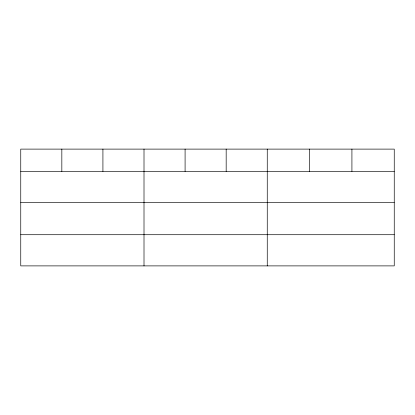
<?xml version="1.0" encoding="UTF-8"?>
<svg xmlns="http://www.w3.org/2000/svg" width="415" height="415" viewBox="0 0 415 415"><rect width="100%" height="100%" fill="white"/><g stroke="black" fill="none" stroke-linecap="round" stroke-linejoin="round"><path stroke-width="0.62" d="M394.25 202.593L394.25 149.11L20.75 149.11L20.75 265.89L394.25 265.89L394.25 202.593L20.75 202.593M20.75 171.421L394.25 171.421M20.75 234.714L394.25 234.714M351.92 149.11L351.92 171.421M309.59 149.11L309.59 171.421M267.26 149.11L267.26 265.89M226.175 149.11L226.175 171.421M185.09 149.11L185.09 171.421M144.005 149.11L144.005 265.89M102.92 149.11L102.92 171.421M61.835 149.11L61.835 171.421"/></g></svg>
